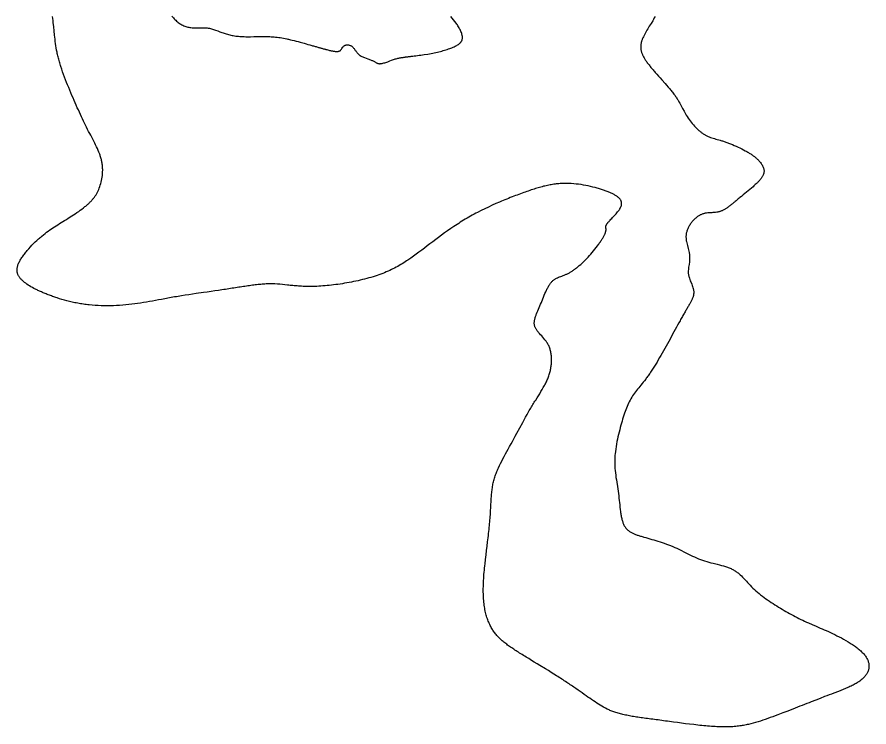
# Model space of a CAD drawing. Header units: millimetres. Extents: x -534 to 2364, y 496 to 5085.
# Drawn here: x -390 to 2364, y 496 to 2790 of the extents above; entities that cross this region are included whole.
import ezdxf

# ---------------------------------------------------------------- set-up
doc = ezdxf.new("R2010")
doc.units = ezdxf.units.MM
doc.layers.add('192', color=7, linetype='Continuous')

msp = doc.modelspace()

# ---------------------------------------------------------------- linework, layer by layer
at = {"layer": '192', "elevation": 192}
for points in [[(1673, 2792), (1670.3, 2787.4), (1667.7, 2782.7), (1665, 2778.2), (1659.6, 2769.2), (1654.2, 2760.4), (1651.6, 2756.1), (1649, 2751.8), (1646.4, 2747.5), (1644, 2743.3), (1641.6, 2739.1), (1639.3, 2735), (1637.1, 2730.8), (1635.1, 2726.7), (1633.2, 2722.7), (1631.5, 2718.6), (1630.7, 2716.6), (1630, 2714.5), (1629.4, 2712.5), (1628.7, 2710.5), (1628.2, 2708.5), (1627.7, 2706.5), (1627.3, 2704.4), (1626.9, 2702.4), (1626.6, 2700.4), (1626.4, 2698.4), (1626.3, 2696.4), (1626.2, 2694.4), (1626.2, 2692.3), (1626.3, 2690.3), (1626.5, 2688.3), (1626.8, 2686.3), (1627.1, 2684.2), (1627.5, 2682.2), (1628, 2680.1), (1628.5, 2678.1), (1629.2, 2676), (1629.9, 2673.9), (1630.7, 2671.8), (1631.6, 2669.7), (1632.5, 2667.6), (1633.5, 2665.4), (1634.6, 2663.3), (1635.8, 2661.1), (1637, 2658.9), (1638.4, 2656.6), (1639.7, 2654.4), (1641.2, 2652.1), (1642.7, 2649.8), (1644.3, 2647.4), (1646, 2645.1), (1647.7, 2642.7), (1649.5, 2640.2), (1651.4, 2637.8), (1653.3, 2635.3), (1655.3, 2632.7), (1657.4, 2630.2), (1659.5, 2627.6), (1661.7, 2624.9), (1664, 2622.2), (1666.3, 2619.5), (1668.7, 2616.7), (1671.1, 2613.9), (1673.6, 2611.1), (1678.7, 2605.4), (1683.9, 2599.5), (1689.1, 2593.6), (1694.4, 2587.7), (1705, 2575.8), (1710.2, 2569.9), (1715.2, 2564), (1720.1, 2558.2), (1722.5, 2555.4), (1724.8, 2552.5), (1727.1, 2549.7), (1729.3, 2547), (1731.4, 2544.2), (1733.4, 2541.5), (1735.4, 2538.9), (1737.3, 2536.2), (1739.1, 2533.7), (1740.8, 2531.1), (1742.5, 2528.6), (1744.1, 2526.2), (1745.6, 2523.7), (1747.1, 2521.3), (1748.5, 2519), (1749.9, 2516.6), (1752.5, 2512), (1754.9, 2507.5), (1757.3, 2503.1), (1759.6, 2498.7), (1761.8, 2494.4), (1766.4, 2485.7), (1768.8, 2481.4), (1771.2, 2477.1), (1773.8, 2472.8), (1776.6, 2468.3), (1779.6, 2463.9), (1782.8, 2459.4), (1786.1, 2455), (1789.5, 2450.5), (1793.1, 2446.1), (1796.8, 2441.8), (1800.5, 2437.6), (1804.4, 2433.5), (1808.3, 2429.6), (1812.3, 2425.8), (1814.3, 2424), (1816.3, 2422.3), (1818.3, 2420.6), (1820.3, 2418.9), (1822.3, 2417.3), (1824.3, 2415.8), (1826.3, 2414.4), (1828.3, 2413), (1830.3, 2411.7), (1832.3, 2410.4), (1834.3, 2409.3), (1836.2, 2408.2), (1838.2, 2407.1), (1840.2, 2406.1), (1844.2, 2404.3), (1848.2, 2402.7), (1852.2, 2401.2), (1856.3, 2399.8), (1860.5, 2398.5), (1864.8, 2397.2), (1869.2, 2396), (1873.8, 2394.7), (1878.5, 2393.4), (1883.4, 2392), (1885.9, 2391.3), (1888.4, 2390.5), (1891, 2389.7), (1893.7, 2388.8), (1896.4, 2387.9), (1899.2, 2387), (1902, 2386), (1904.8, 2385), (1907.7, 2383.9), (1910.7, 2382.8), (1916.6, 2380.4), (1922.7, 2377.9), (1928.8, 2375.3), (1934.9, 2372.6), (1941, 2369.9), (1947, 2367), (1952.9, 2364.1), (1958.7, 2361.2), (1964.3, 2358.2), (1967, 2356.7), (1969.6, 2355.2), (1972.2, 2353.7), (1974.8, 2352.3), (1977.2, 2350.8), (1979.6, 2349.3), (1981.9, 2347.9), (1984.1, 2346.5), (1986.2, 2345), (1988.3, 2343.6), (1990.2, 2342.2), (1992.1, 2340.8), (1994, 2339.4), (1995.7, 2338.1), (1997.4, 2336.7), (1999, 2335.4), (2000.5, 2334), (2002, 2332.7), (2003.4, 2331.3), (2004.8, 2330), (2006.1, 2328.7), (2007.3, 2327.4), (2008.5, 2326.1), (2009.7, 2324.8), (2011.8, 2322.3), (2013.7, 2319.7), (2015.5, 2317.2), (2017.1, 2314.7), (2018.6, 2312.2), (2019.9, 2309.7), (2021.1, 2307.2), (2022.2, 2304.8), (2023.2, 2302.3), (2024, 2299.8), (2024.3, 2298.5), (2024.6, 2297.2), (2024.8, 2295.9), (2025, 2294.6), (2025, 2293.3), (2025.1, 2291.9), (2025, 2290.6), (2024.9, 2289.2), (2024.7, 2287.8), (2024.5, 2286.4), (2024.1, 2284.9), (2023.7, 2283.4), (2023.2, 2281.9), (2022.6, 2280.4), (2021.9, 2278.8), (2021.1, 2277.2), (2020.3, 2275.5), (2019.3, 2273.9), (2018.2, 2272.2), (2017, 2270.4), (2015.7, 2268.6), (2014.3, 2266.8), (2012.7, 2264.9), (2011.1, 2263), (2009.3, 2261), (2007.5, 2259), (2005.5, 2257), (2003.5, 2254.9), (2001.4, 2252.8), (1999.2, 2250.7), (1996.9, 2248.5), (1994.5, 2246.4), (1992.1, 2244.2), (1989.6, 2242), (1984.5, 2237.5), (1979.3, 2233), (1973.9, 2228.5), (1968.5, 2224), (1957.6, 2215.1), (1952.2, 2210.7), (1946.9, 2206.5), (1944.3, 2204.4), (1941.8, 2202.3), (1939.3, 2200.2), (1936.9, 2198.2), (1934.5, 2196.3), (1932.1, 2194.3), (1929.8, 2192.4), (1927.6, 2190.6), (1925.3, 2188.7), (1923.1, 2187), (1921, 2185.2), (1918.8, 2183.5), (1916.7, 2181.9), (1914.7, 2180.3), (1912.6, 2178.7), (1910.6, 2177.2), (1908.6, 2175.7), (1906.6, 2174.3), (1904.7, 2173), (1902.7, 2171.7), (1900.8, 2170.4), (1898.9, 2169.2), (1897, 2168.1), (1895.1, 2167), (1893.2, 2166), (1891.3, 2165.1), (1889.4, 2164.2), (1887.5, 2163.4), (1885.6, 2162.6), (1883.7, 2161.9), (1881.7, 2161.3), (1879.8, 2160.7), (1877.9, 2160.3), (1875.9, 2159.8), (1874, 2159.5), (1872, 2159.2), (1868, 2158.7), (1864, 2158.4), (1860, 2158.1), (1855.9, 2157.9), (1851.8, 2157.7), (1847.7, 2157.5), (1843.5, 2157.2), (1839.4, 2156.7), (1837.3, 2156.4), (1835.2, 2156), (1833.1, 2155.6), (1831.1, 2155.1), (1829, 2154.5), (1826.9, 2153.9), (1824.8, 2153.2), (1822.7, 2152.4), (1820.6, 2151.5), (1818.5, 2150.5), (1816.5, 2149.3), (1814.4, 2148.1), (1812.3, 2146.8), (1810.3, 2145.4), (1808.2, 2143.9), (1806.2, 2142.3), (1804.2, 2140.7), (1802.3, 2138.9), (1800.3, 2137.1), (1798.4, 2135.2), (1796.6, 2133.3), (1794.7, 2131.2), (1793, 2129.2), (1791.3, 2127), (1789.6, 2124.8), (1788, 2122.6), (1786.4, 2120.4), (1784.9, 2118), (1783.5, 2115.7), (1782.2, 2113.3), (1780.9, 2110.9), (1779.7, 2108.5), (1778.6, 2106.1), (1777.5, 2103.6), (1776.6, 2101.2), (1775.8, 2098.7), (1775, 2096.2), (1774.4, 2093.8), (1773.8, 2091.3), (1773.4, 2088.9), (1773.1, 2086.4), (1772.9, 2084), (1772.7, 2081.6), (1772.7, 2079.2), (1772.8, 2076.8), (1772.9, 2074.4), (1773.1, 2072.1), (1773.4, 2069.7), (1773.7, 2067.4), (1774.1, 2065.1), (1775, 2060.5), (1776.1, 2055.9), (1777.3, 2051.4), (1779.8, 2042.4), (1781, 2037.9), (1782.1, 2033.5), (1783, 2029.1), (1783.4, 2026.9), (1783.8, 2024.8), (1784.1, 2022.6), (1784.3, 2020.4), (1784.5, 2018.2), (1784.6, 2016.1), (1784.6, 2013.9), (1784.6, 2011.8), (1784.4, 2007.5), (1784.1, 2003.2), (1783.6, 1998.9), (1782.5, 1990.5), (1781.3, 1982.1), (1780.8, 1978), (1780.4, 1973.9), (1780.2, 1969.8), (1780.1, 1967.7), (1780.1, 1965.7), (1780.2, 1963.7), (1780.3, 1961.7), (1780.5, 1959.7), (1780.8, 1957.7), (1781.1, 1955.7), (1781.5, 1953.7), (1781.9, 1951.8), (1782.5, 1949.8), (1783.6, 1945.9), (1785, 1942), (1786.4, 1938.2), (1788, 1934.4), (1791.1, 1926.8), (1792.6, 1923), (1794, 1919.3), (1795.2, 1915.5), (1795.8, 1913.7), (1796.3, 1911.8), (1796.7, 1910), (1797.1, 1908.1), (1797.4, 1906.3), (1797.6, 1904.4), (1797.8, 1902.6), (1797.8, 1900.7), (1797.8, 1898.9), (1797.7, 1897.1), (1797.5, 1895.2), (1797.2, 1893.4), (1796.9, 1891.5), (1796.5, 1889.6), (1796, 1887.7), (1795.4, 1885.8), (1794.7, 1883.9), (1794, 1882), (1793.2, 1880), (1792.4, 1878), (1791.4, 1876), (1790.5, 1873.9), (1789.4, 1871.8), (1788.3, 1869.7), (1787.2, 1867.5), (1786, 1865.3), (1784.7, 1863.1), (1783.4, 1860.8), (1782, 1858.4), (1780.6, 1856), (1779.2, 1853.5), (1777.7, 1851), (1776.2, 1848.4), (1774.6, 1845.8), (1773, 1843.1), (1771.4, 1840.3), (1769.7, 1837.5), (1768, 1834.6), (1766.3, 1831.6), (1764.6, 1828.5), (1762.8, 1825.4), (1761, 1822.2), (1759.2, 1818.9), (1757.3, 1815.6), (1755.5, 1812.3), (1753.6, 1808.9), (1749.7, 1801.9), (1745.8, 1794.7), (1741.8, 1787.5), (1737.8, 1780), (1733.7, 1772.5), (1729.6, 1764.9), (1721.2, 1749.6), (1712.8, 1734.2), (1708.6, 1726.5), (1704.4, 1718.9), (1700.1, 1711.4), (1695.9, 1704), (1691.7, 1696.6), (1687.5, 1689.4), (1683.3, 1682.3), (1679.1, 1675.3), (1675, 1668.4), (1670.8, 1661.7), (1666.7, 1655.2), (1662.6, 1648.8), (1658.5, 1642.7), (1656.5, 1639.7), (1654.5, 1636.7), (1652.5, 1633.8), (1650.5, 1631), (1648.5, 1628.2), (1646.5, 1625.4), (1644.5, 1622.8), (1642.5, 1620.1), (1638.6, 1615), (1634.7, 1610.1), (1630.9, 1605.4), (1627.2, 1600.7), (1623.5, 1596.2), (1619.9, 1591.8), (1616.3, 1587.4), (1612.9, 1583.1), (1609.6, 1578.8), (1606.3, 1574.5), (1603.2, 1570.1), (1600.1, 1565.7), (1597.2, 1561.2), (1594.4, 1556.6), (1591.8, 1552), (1589.2, 1547.1), (1586.8, 1542.2), (1584.4, 1537.1), (1582.2, 1531.9), (1580, 1526.6), (1577.9, 1521), (1575.8, 1515.4), (1573.8, 1509.5), (1571.8, 1503.6), (1569.9, 1497.4), (1567.9, 1491), (1566, 1484.5), (1564.1, 1477.7), (1562.2, 1470.8), (1560.2, 1463.7), (1558.3, 1456.4), (1556.4, 1448.9), (1554.5, 1441.4), (1552.8, 1433.7), (1551, 1425.9), (1549.4, 1418), (1547.9, 1410.1), (1546.6, 1402.1), (1545.4, 1394.1), (1544.3, 1386.1), (1543.5, 1378.2), (1543.1, 1374.2), (1542.8, 1370.2), (1542.6, 1366.3), (1542.4, 1362.4), (1542.3, 1358.5), (1542.3, 1354.6), (1542.3, 1350.7), (1542.3, 1346.9), (1542.4, 1343.1), (1542.6, 1339.3), (1543.1, 1331.7), (1543.7, 1324.2), (1544.5, 1316.8), (1545.4, 1309.4), (1546.4, 1302), (1547.5, 1294.6), (1548.6, 1287.3), (1550.9, 1272.7), (1553.2, 1258), (1554.2, 1250.6), (1555.2, 1243.1), (1556.1, 1235.7), (1556.9, 1228.3), (1557.7, 1220.9), (1558.4, 1213.5), (1559.2, 1206.3), (1560.1, 1199.2), (1560.9, 1192.3), (1561.4, 1188.9), (1561.9, 1185.5), (1562.4, 1182.2), (1563, 1179), (1563.6, 1175.8), (1564.2, 1172.7), (1564.9, 1169.7), (1565.6, 1166.8), (1566.4, 1163.9), (1567.2, 1161.1), (1568, 1158.4), (1569, 1155.8), (1569.9, 1153.2), (1571, 1150.8), (1572.1, 1148.5), (1573.2, 1146.3), (1574.5, 1144.2), (1575.8, 1142.2), (1577.1, 1140.2), (1578.6, 1138.4), (1580, 1136.6), (1581.6, 1135), (1583.2, 1133.4), (1584.9, 1131.8), (1586.6, 1130.4), (1588.5, 1129), (1590.3, 1127.7), (1592.2, 1126.4), (1594.2, 1125.2), (1596.3, 1124.1), (1598.4, 1123), (1600.6, 1121.9), (1602.8, 1120.9), (1605.1, 1119.9), (1607.4, 1118.9), (1609.8, 1118), (1612.3, 1117.1), (1614.8, 1116.2), (1617.3, 1115.3), (1620, 1114.5), (1622.6, 1113.6), (1625.4, 1112.8), (1628.1, 1112), (1631, 1111.1), (1633.9, 1110.3), (1636.8, 1109.4), (1642.8, 1107.7), (1649, 1105.9), (1655.4, 1104.1), (1661.9, 1102.2), (1668.5, 1100.3), (1675.2, 1098.3), (1682, 1096.2), (1688.8, 1094.1), (1695.7, 1091.8), (1702.5, 1089.5), (1709.4, 1087.1), (1716.2, 1084.6), (1723, 1081.9), (1729.7, 1079.2), (1736.3, 1076.3), (1742.9, 1073.3), (1749.3, 1070.3), (1755.7, 1067.2), (1768.4, 1060.8), (1781, 1054.5), (1787.3, 1051.4), (1793.6, 1048.3), (1800, 1045.4), (1806.4, 1042.5), (1812.9, 1039.7), (1819.4, 1037.1), (1826, 1034.7), (1829.4, 1033.6), (1832.8, 1032.5), (1839.6, 1030.4), (1846.4, 1028.5), (1853.3, 1026.6), (1860.2, 1024.9), (1874, 1021.5), (1880.7, 1019.8), (1887.4, 1018.1), (1893.9, 1016.3), (1897.2, 1015.3), (1900.3, 1014.3), (1903.4, 1013.3), (1906.5, 1012.3), (1909.5, 1011.2), (1912.5, 1010), (1915.4, 1008.8), (1918.3, 1007.6), (1921.1, 1006.3), (1923.8, 1004.9), (1926.4, 1003.5), (1929, 1002), (1931.5, 1000.4), (1934, 998.8), (1936.4, 997.2), (1938.7, 995.4), (1941, 993.7), (1943.2, 991.8), (1945.4, 990), (1947.6, 988), (1951.8, 984.1), (1955.9, 980), (1960, 975.8), (1964, 971.4), (1968, 967), (1972.1, 962.6), (1976.2, 958.1), (1980.3, 953.6), (1984.7, 949), (1989.1, 944.6), (1993.8, 940.1), (1998.6, 935.7), (2003.7, 931.4), (2008.8, 927.1), (2014.1, 922.8), (2019.6, 918.6), (2025.1, 914.5), (2030.8, 910.4), (2036.5, 906.4), (2042.3, 902.4), (2048.2, 898.5), (2054.1, 894.6), (2060.1, 890.8), (2066.1, 887), (2072, 883.3), (2078, 879.7), (2084, 876.1), (2090, 872.6), (2096, 869.1), (2101.9, 865.7), (2107.9, 862.4), (2113.9, 859.1), (2119.9, 855.9), (2125.9, 852.7), (2132, 849.6), (2138, 846.5), (2144.1, 843.5), (2150.2, 840.6), (2156.3, 837.7), (2162.5, 834.8), (2168.7, 832), (2181.1, 826.6), (2193.8, 821.1), (2200.2, 818.4), (2206.6, 815.6), (2213.2, 812.8), (2219.8, 810), (2226.4, 807.1), (2233.2, 804), (2240, 800.9), (2246.9, 797.7), (2253.9, 794.4), (2260.9, 790.9), (2268.1, 787.2), (2275.3, 783.4), (2282.5, 779.5), (2289.7, 775.5), (2296.8, 771.3), (2303.8, 767), (2307.2, 764.8), (2310.6, 762.6), (2313.9, 760.4), (2317.2, 758.1), (2320.4, 755.8), (2323.5, 753.5), (2326.6, 751.2), (2329.5, 748.8), (2332.4, 746.5), (2335.2, 744.1), (2337.9, 741.7), (2340.4, 739.2), (2342.9, 736.8), (2345.3, 734.4), (2347.5, 731.9), (2349.6, 729.4), (2351.6, 726.9), (2353.4, 724.4), (2355.1, 721.9), (2356.6, 719.4), (2358, 716.9), (2359.3, 714.3), (2360.4, 711.8), (2361.4, 709.3), (2362.2, 706.7), (2362.9, 704.2), (2363.5, 701.7), (2363.9, 699.1), (2364.2, 696.6), (2364.3, 694.1), (2364.4, 691.6), (2364.2, 689.1), (2364, 686.6), (2363.6, 684.2), (2363.1, 681.7), (2362.4, 679.3), (2361.6, 676.9), (2360.7, 674.5), (2359.6, 672.1), (2358.5, 669.8), (2357.2, 667.5), (2355.7, 665.2), (2354.1, 662.9), (2352.4, 660.7), (2350.6, 658.5), (2348.7, 656.3), (2346.6, 654.2), (2344.4, 652.1), (2342.1, 650.1), (2339.6, 648), (2337, 646.1), (2334.4, 644.1), (2331.6, 642.2), (2328.7, 640.3), (2325.8, 638.5), (2322.7, 636.7), (2319.6, 634.9), (2316.4, 633.1), (2313.1, 631.4), (2309.7, 629.7), (2306.3, 628), (2302.8, 626.3), (2299.3, 624.7), (2295.7, 623.1), (2288.4, 619.9), (2280.9, 616.9), (2273.4, 613.8), (2265.8, 610.9), (2250.6, 605.1), (2243.1, 602.2), (2235.7, 599.4), (2228.3, 596.6), (2221.1, 593.8), (2206.6, 588.3), (2192.3, 582.7), (2177.9, 577.1), (2170.7, 574.3), (2163.4, 571.4), (2156.1, 568.5), (2148.6, 565.6), (2141.1, 562.7), (2133.5, 559.7), (2125.7, 556.6), (2117.9, 553.5), (2109.9, 550.4), (2101.9, 547.3), (2085.7, 541), (2069.4, 534.9), (2061.3, 531.9), (2053.2, 528.9), (2045.1, 526), (2037, 523.1), (2029, 520.4), (2021.1, 517.7), (2013.3, 515.1), (2005.6, 512.7), (1997.9, 510.4), (1990.3, 508.2), (1982.6, 506.2), (1974.8, 504.3), (1970.9, 503.4), (1966.9, 502.6), (1962.9, 501.8), (1958.9, 501), (1954.8, 500.3), (1950.7, 499.7), (1946.4, 499.1), (1942.2, 498.5), (1937.8, 498), (1933.4, 497.5), (1928.9, 497.1), (1924.3, 496.8), (1919.7, 496.5), (1914.9, 496.3), (1910, 496.1), (1905.1, 496), (1900, 495.9), (1894.8, 495.9), (1889.4, 496), (1884, 496.1), (1878.4, 496.3), (1872.7, 496.6), (1866.9, 496.9), (1861, 497.2), (1855, 497.7), (1848.9, 498.1), (1842.7, 498.6), (1836.4, 499.2), (1830.1, 499.8), (1823.7, 500.4), (1817.3, 501.1), (1810.8, 501.8), (1797.7, 503.3), (1784.6, 504.9), (1771.4, 506.5), (1758.1, 508.2), (1745, 510), (1732, 511.7), (1725.6, 512.6), (1719.2, 513.5), (1712.8, 514.3), (1706.6, 515.1), (1700.4, 516), (1694.3, 516.8), (1688.3, 517.6), (1682.3, 518.4), (1676.5, 519.1), (1670.7, 519.9), (1665, 520.6), (1659.4, 521.4), (1653.9, 522.1), (1648.4, 522.8), (1643.1, 523.5), (1637.8, 524.2), (1632.6, 525), (1627.5, 525.7), (1622.5, 526.4), (1617.5, 527.2), (1612.7, 527.9), (1607.9, 528.6), (1603.2, 529.4), (1598.6, 530.2), (1594.1, 531), (1589.7, 531.8), (1585.3, 532.6), (1581, 533.5), (1576.9, 534.3), (1572.8, 535.2), (1568.7, 536.1), (1564.8, 537.1), (1561, 538), (1557.2, 539), (1553.5, 540.1), (1549.9, 541.1), (1546.4, 542.3), (1543, 543.4), (1539.6, 544.6), (1536.3, 545.8), (1533.1, 547), (1530, 548.3), (1526.9, 549.6), (1523.8, 550.9), (1520.8, 552.3), (1517.8, 553.7), (1512, 556.6), (1506.4, 559.6), (1500.8, 562.8), (1495.3, 566.1), (1489.8, 569.5), (1484.3, 573.1), (1478.8, 576.7), (1473.2, 580.5), (1467.6, 584.5), (1461.8, 588.5), (1455.8, 592.7), (1449.7, 596.9), (1443.5, 601.3), (1437.1, 605.8), (1430.5, 610.4), (1423.7, 615.1), (1416.8, 619.9), (1409.7, 624.8), (1406.1, 627.3), (1402.4, 629.8), (1398.7, 632.3), (1394.9, 634.9), (1391.1, 637.4), (1387.2, 640), (1383.3, 642.6), (1379.3, 645.2), (1375.3, 647.9), (1371.2, 650.5), (1367.1, 653.2), (1362.9, 655.9), (1358.7, 658.6), (1354.4, 661.3), (1345.7, 666.8), (1336.8, 672.3), (1327.8, 677.9), (1318.7, 683.5), (1300.4, 694.6), (1291.3, 700.2), (1282.2, 705.7), (1273.2, 711.2), (1264.3, 716.6), (1255.7, 721.9), (1251.4, 724.5), (1247.2, 727.1), (1243, 729.7), (1239, 732.2), (1234.9, 734.8), (1231, 737.2), (1227.1, 739.7), (1223.4, 742.1), (1219.7, 744.5), (1216.1, 746.9), (1212.5, 749.2), (1209.1, 751.5), (1205.7, 753.9), (1202.4, 756.2), (1199.1, 758.4), (1196, 760.7), (1192.9, 763), (1189.9, 765.3), (1187, 767.6), (1184.1, 769.9), (1181.3, 772.2), (1178.5, 774.6), (1175.9, 776.9), (1173.3, 779.3), (1170.7, 781.7), (1168.3, 784.2), (1165.8, 786.7), (1163.5, 789.2), (1161.2, 791.8), (1159, 794.4), (1156.8, 797.1), (1154.7, 799.8), (1152.6, 802.6), (1150.6, 805.4), (1148.6, 808.4), (1146.7, 811.3), (1144.9, 814.4), (1143.1, 817.5), (1141.3, 820.8), (1139.6, 824.1), (1138, 827.4), (1136.4, 830.9), (1134.9, 834.4), (1133.4, 838.1), (1132, 841.8), (1130.6, 845.6), (1129.3, 849.5), (1128.1, 853.5), (1126.9, 857.6), (1125.8, 861.8), (1124.7, 866.1), (1123.8, 870.5), (1122.8, 875), (1122, 879.6), (1121.2, 884.4), (1120.5, 889.2), (1119.8, 894.1), (1119.3, 899.2), (1118.8, 904.3), (1118.3, 909.6), (1118, 915), (1117.7, 920.5), (1117.5, 926.1), (1117.4, 931.8), (1117.3, 937.7), (1117.4, 943.7), (1117.5, 949.8), (1117.7, 956.1), (1117.9, 962.4), (1118.3, 968.9), (1118.7, 975.5), (1119.1, 982.1), (1119.6, 988.9), (1120.2, 995.7), (1120.8, 1002.6), (1121.5, 1009.5), (1122.2, 1016.5), (1122.9, 1023.5), (1124.5, 1037.6), (1126.2, 1051.8), (1127.9, 1065.9), (1129.6, 1080), (1131.3, 1093.9), (1132.1, 1100.8), (1133, 1107.6), (1133.7, 1114.3), (1134.5, 1121), (1135.3, 1127.5), (1136, 1134), (1136.6, 1140.3), (1137.3, 1146.6), (1137.8, 1152.7), (1138.4, 1158.7), (1138.8, 1164.5), (1139.3, 1170.3), (1139.7, 1175.9), (1140.1, 1181.4), (1140.4, 1186.8), (1140.7, 1192.1), (1141, 1197.2), (1141.3, 1202.3), (1141.6, 1207.3), (1141.9, 1212.2), (1142.1, 1217), (1142.4, 1221.7), (1142.7, 1226.3), (1143, 1230.9), (1143.3, 1235.4), (1143.6, 1239.8), (1143.9, 1244.1), (1144.3, 1248.4), (1144.7, 1252.6), (1145.1, 1256.8), (1145.6, 1260.9), (1146.1, 1264.9), (1146.7, 1268.9), (1147.3, 1272.9), (1148, 1276.8), (1148.7, 1280.7), (1149.5, 1284.6), (1150.4, 1288.4), (1151.4, 1292.2), (1152.4, 1296), (1153.5, 1299.7), (1154.6, 1303.5), (1155.8, 1307.2), (1157.1, 1310.9), (1158.5, 1314.6), (1159.9, 1318.3), (1161.4, 1322), (1162.9, 1325.6), (1164.5, 1329.3), (1166.1, 1333), (1169.6, 1340.4), (1173.2, 1347.8), (1177, 1355.2), (1180.9, 1362.7), (1185, 1370.3), (1189.2, 1378.1), (1193.5, 1385.9), (1198, 1393.9), (1202.4, 1402), (1207, 1410.4), (1211.6, 1418.9), (1216.2, 1427.5), (1220.9, 1436.2), (1225.6, 1445), (1235.1, 1462.7), (1244.7, 1480.3), (1249.4, 1489), (1254.2, 1497.6), (1259, 1506), (1263.7, 1514.3), (1266, 1518.4), (1268.4, 1522.4), (1270.7, 1526.4), (1273.1, 1530.3), (1275.4, 1534.1), (1277.7, 1537.9), (1280, 1541.6), (1282.3, 1545.3), (1284.5, 1548.9), (1286.8, 1552.5), (1291.2, 1559.5), (1295.5, 1566.3), (1299.7, 1573), (1303.8, 1579.6), (1307.7, 1586.1), (1311.4, 1592.5), (1315, 1598.9), (1316.7, 1602.1), (1318.3, 1605.3), (1319.9, 1608.5), (1321.4, 1611.7), (1322.9, 1614.9), (1324.3, 1618.1), (1325.7, 1621.3), (1327, 1624.6), (1328.2, 1627.9), (1329.4, 1631.2), (1330.5, 1634.5), (1331.5, 1637.9), (1332.4, 1641.2), (1333.3, 1644.6), (1334.1, 1648), (1334.8, 1651.5), (1335.5, 1654.9), (1336.1, 1658.3), (1336.6, 1661.8), (1337, 1665.2), (1337.4, 1668.6), (1337.6, 1672.1), (1337.8, 1675.5), (1338, 1678.9), (1338, 1682.2), (1338, 1685.6), (1337.9, 1688.9), (1337.7, 1692.2), (1337.4, 1695.5), (1337, 1698.7), (1336.6, 1701.9), (1336.1, 1705.1), (1335.5, 1708.2), (1334.8, 1711.2), (1334, 1714.2), (1333.2, 1717.2), (1332.2, 1720.1), (1331.2, 1722.9), (1330.1, 1725.6), (1328.9, 1728.3), (1327.6, 1730.9), (1326.3, 1733.5), (1324.8, 1736), (1323.3, 1738.4), (1321.8, 1740.8), (1320.2, 1743.1), (1318.5, 1745.3), (1316.8, 1747.5), (1313.3, 1751.8), (1309.8, 1755.8), (1306.3, 1759.8), (1302.8, 1763.6), (1299.4, 1767.3), (1296.1, 1771), (1294.6, 1772.8), (1293.1, 1774.6), (1291.7, 1776.4), (1290.4, 1778.2), (1289.1, 1780), (1287.9, 1781.8), (1286.9, 1783.6), (1285.9, 1785.5), (1285, 1787.3), (1284.3, 1789.1), (1283.7, 1791), (1283.2, 1792.9), (1282.8, 1794.8), (1282.5, 1796.8), (1282.3, 1798.7), (1282.2, 1800.7), (1282.3, 1802.7), (1282.4, 1804.7), (1282.6, 1806.8), (1282.9, 1808.8), (1283.3, 1810.9), (1283.7, 1813.1), (1284.3, 1815.2), (1284.9, 1817.4), (1285.5, 1819.6), (1286.2, 1821.9), (1287, 1824.1), (1287.9, 1826.4), (1288.7, 1828.8), (1289.7, 1831.1), (1291.6, 1836), (1293.7, 1840.9), (1295.9, 1846.1), (1298.2, 1851.3), (1300.5, 1856.7), (1302.8, 1862.3), (1305.1, 1867.9), (1309.7, 1879.4), (1312.1, 1885.2), (1314.4, 1890.9), (1316.8, 1896.6), (1319.3, 1902.1), (1321.8, 1907.4), (1323, 1910), (1324.3, 1912.6), (1325.6, 1915), (1326.9, 1917.5), (1328.2, 1919.8), (1329.6, 1922.1), (1330.9, 1924.3), (1332.3, 1926.4), (1333.7, 1928.4), (1335.1, 1930.3), (1336.5, 1932.1), (1338, 1933.8), (1339.4, 1935.4), (1340.9, 1936.9), (1342.4, 1938.3), (1344, 1939.7), (1345.5, 1940.9), (1347.1, 1942), (1348.7, 1943.1), (1350.3, 1944.1), (1351.9, 1945.1), (1353.6, 1946), (1356.9, 1947.7), (1360.4, 1949.2), (1363.9, 1950.6), (1367.6, 1952), (1371.3, 1953.3), (1375.1, 1954.8), (1379, 1956.2), (1383, 1957.9), (1385.1, 1958.7), (1387.1, 1959.7), (1389.2, 1960.7), (1391.3, 1961.7), (1393.5, 1962.8), (1395.6, 1964), (1397.8, 1965.3), (1400, 1966.6), (1402.2, 1967.9), (1404.5, 1969.4), (1406.7, 1970.9), (1409, 1972.4), (1411.3, 1974), (1413.6, 1975.7), (1415.9, 1977.4), (1418.2, 1979.2), (1420.5, 1981), (1422.9, 1982.9), (1427.6, 1986.8), (1432.3, 1990.9), (1437, 1995.2), (1441.8, 1999.6), (1446.5, 2004.3), (1451.2, 2009.1), (1455.9, 2014), (1460.6, 2019.1), (1465.2, 2024.3), (1469.7, 2029.7), (1474.2, 2035), (1478.5, 2040.4), (1482.7, 2045.8), (1486.7, 2051.2), (1488.6, 2053.8), (1490.5, 2056.4), (1492.4, 2059), (1494.2, 2061.6), (1495.9, 2064.1), (1497.5, 2066.6), (1499.1, 2069), (1500.7, 2071.4), (1502.1, 2073.7), (1503.5, 2076), (1504.8, 2078.2), (1506, 2080.4), (1507.2, 2082.4), (1508.2, 2084.4), (1509.2, 2086.3), (1510.1, 2088.2), (1510.9, 2089.9), (1511.5, 2091.6), (1512.1, 2093.1), (1512.6, 2094.6), (1513, 2096), (1513.4, 2097.3), (1513.7, 2098.5), (1513.9, 2099.7), (1514, 2100.8), (1514.1, 2101.8), (1514.2, 2102.8), (1514.2, 2103.8), (1514.1, 2105.5), (1513.9, 2107.1), (1513.8, 2108.7), (1513.6, 2110.1), (1513.5, 2111.5), (1513.5, 2112.9), (1513.7, 2114.4), (1513.9, 2115.2), (1514.1, 2116), (1514.4, 2116.8), (1514.8, 2117.7), (1515.2, 2118.6), (1515.7, 2119.5), (1516.3, 2120.5), (1517, 2121.5), (1517.8, 2122.6), (1518.7, 2123.7), (1519.6, 2124.9), (1520.5, 2126.1), (1521.6, 2127.3), (1522.7, 2128.5), (1523.8, 2129.8), (1525, 2131.1), (1527.5, 2133.8), (1530.1, 2136.6), (1532.8, 2139.5), (1535.6, 2142.5), (1541.2, 2148.5), (1544, 2151.5), (1546.7, 2154.6), (1549.4, 2157.6), (1551.8, 2160.6), (1554.2, 2163.6), (1556.3, 2166.6), (1557.3, 2168.1), (1558.3, 2169.5), (1559.2, 2171), (1560, 2172.4), (1560.8, 2173.8), (1561.5, 2175.3), (1562.1, 2176.7), (1562.7, 2178.1), (1563.2, 2179.5), (1563.7, 2180.9), (1564, 2182.3), (1564.3, 2183.7), (1564.5, 2185.1), (1564.6, 2186.4), (1564.7, 2187.8), (1564.6, 2189.2), (1564.5, 2190.5), (1564.3, 2191.9), (1564, 2193.2), (1563.6, 2194.5), (1563, 2195.9), (1562.4, 2197.2), (1561.7, 2198.5), (1560.9, 2199.8), (1560, 2201.1), (1558.9, 2202.4), (1557.8, 2203.7), (1556.5, 2205), (1555.1, 2206.2), (1553.7, 2207.5), (1552.1, 2208.8), (1550.4, 2210), (1548.7, 2211.3), (1546.8, 2212.5), (1544.9, 2213.7), (1542.8, 2215), (1540.7, 2216.2), (1538.5, 2217.4), (1536.2, 2218.6), (1533.8, 2219.7), (1531.3, 2220.9), (1528.8, 2222.1), (1526.1, 2223.2), (1523.4, 2224.4), (1520.7, 2225.5), (1517.8, 2226.6), (1514.9, 2227.7), (1511.9, 2228.8), (1508.9, 2229.9), (1505.8, 2231), (1502.6, 2232), (1499.4, 2233.1), (1496.1, 2234.1), (1492.8, 2235.1), (1489.4, 2236.1), (1486, 2237.1), (1478.9, 2239), (1471.7, 2240.9), (1464.4, 2242.6), (1456.9, 2244.3), (1449.3, 2245.8), (1441.5, 2247.3), (1433.7, 2248.5), (1425.7, 2249.7), (1417.8, 2250.6), (1409.7, 2251.4), (1401.7, 2252), (1397.6, 2252.2), (1393.6, 2252.3), (1389.6, 2252.5), (1385.5, 2252.5), (1381.5, 2252.5), (1377.5, 2252.4), (1373.4, 2252.3), (1369.4, 2252.1), (1365.4, 2251.9), (1361.4, 2251.5), (1357.4, 2251.2), (1353.4, 2250.7), (1349.4, 2250.2), (1345.4, 2249.7), (1341.4, 2249.1), (1337.3, 2248.4), (1333.2, 2247.6), (1329.1, 2246.9), (1325, 2246), (1320.9, 2245.1), (1316.7, 2244.1), (1312.5, 2243.1), (1308.2, 2242), (1303.9, 2240.9), (1299.6, 2239.6), (1295.2, 2238.4), (1290.8, 2237.1), (1286.3, 2235.7), (1281.7, 2234.3), (1277.1, 2232.8), (1272.4, 2231.3), (1267.7, 2229.7), (1262.8, 2228), (1258, 2226.3), (1253, 2224.6), (1247.9, 2222.8), (1242.8, 2220.9), (1237.6, 2219), (1232.3, 2217.1), (1226.9, 2215), (1221.4, 2213), (1215.9, 2210.9), (1210.3, 2208.7), (1204.7, 2206.5), (1199, 2204.2), (1193.3, 2201.9), (1187.5, 2199.6), (1181.7, 2197.2), (1175.8, 2194.7), (1169.9, 2192.2), (1158.1, 2187.1), (1146.2, 2181.8), (1134.3, 2176.3), (1122.5, 2170.7), (1110.6, 2164.9), (1098.9, 2158.9), (1093.1, 2155.9), (1087.3, 2152.8), (1081.6, 2149.7), (1075.9, 2146.5), (1070.3, 2143.3), (1064.7, 2140.1), (1059.2, 2136.8), (1053.8, 2133.6), (1048.4, 2130.2), (1043, 2126.9), (1037.7, 2123.5), (1032.5, 2120.1), (1022.1, 2113.2), (1011.9, 2106.3), (1001.9, 2099.3), (992, 2092.3), (982.3, 2085.3), (972.8, 2078.2), (963.4, 2071.2), (954.1, 2064.2), (945, 2057.2), (935.9, 2050.3), (927, 2043.5), (918.1, 2036.7), (909.3, 2030.1), (900.5, 2023.6), (891.7, 2017.2), (882.8, 2010.9), (873.8, 2004.8), (869.2, 2001.8), (864.6, 1998.8), (859.9, 1995.9), (855.2, 1993), (850.4, 1990.1), (845.6, 1987.3), (840.6, 1984.5), (835.6, 1981.8), (830.5, 1979.1), (825.3, 1976.5), (820.1, 1973.9), (814.7, 1971.3), (809.2, 1968.9), (803.6, 1966.4), (797.8, 1964), (792, 1961.7), (786, 1959.4), (779.9, 1957.2), (773.7, 1955), (767.3, 1952.9), (760.7, 1950.8), (754.1, 1948.8), (747.4, 1946.9), (740.5, 1945), (733.6, 1943.2), (726.6, 1941.5), (719.5, 1939.8), (712.4, 1938.1), (705.2, 1936.6), (698, 1935), (690.7, 1933.6), (683.5, 1932.2), (676.2, 1930.9), (669, 1929.7), (661.7, 1928.5), (654.5, 1927.4), (647.3, 1926.3), (640.2, 1925.4), (633.1, 1924.4), (626.1, 1923.6), (619.1, 1922.9), (612.2, 1922.2), (605.5, 1921.5), (598.8, 1921), (592.3, 1920.5), (585.8, 1920.1), (579.6, 1919.8), (573.4, 1919.6), (567.4, 1919.4), (561.6, 1919.3), (555.9, 1919.3), (550.4, 1919.3), (545, 1919.4), (539.7, 1919.5), (534.6, 1919.7), (529.5, 1920), (524.6, 1920.3), (519.8, 1920.6), (515.1, 1921), (510.4, 1921.4), (505.9, 1921.8), (501.4, 1922.2), (497.1, 1922.6), (492.7, 1923.1), (488.5, 1923.6), (484.3, 1924), (476, 1924.9), (467.9, 1925.8), (459.8, 1926.5), (451.8, 1927.2), (443.8, 1927.6), (439.7, 1927.8), (435.7, 1927.9), (431.6, 1927.9), (427.5, 1927.9), (423.3, 1927.8), (419.2, 1927.7), (414.9, 1927.5), (410.7, 1927.3), (406.4, 1927), (402.1, 1926.7), (397.7, 1926.3), (393.3, 1925.9), (388.9, 1925.5), (384.4, 1925), (379.8, 1924.5), (375.2, 1923.9), (370.6, 1923.3), (365.9, 1922.7), (361.2, 1922), (356.4, 1921.3), (351.6, 1920.6), (346.7, 1919.9), (341.8, 1919.1), (336.8, 1918.4), (331.7, 1917.6), (326.6, 1916.8), (321.5, 1916), (316.2, 1915.2), (310.9, 1914.3), (305.6, 1913.5), (300.2, 1912.6), (294.7, 1911.8), (289.1, 1911), (283.5, 1910.1), (277.9, 1909.3), (272.1, 1908.4), (260.6, 1906.7), (248.8, 1905), (236.9, 1903.3), (225, 1901.6), (213, 1899.9), (188.9, 1896.4), (176.9, 1894.6), (165.1, 1892.9), (153.3, 1891.1), (141.8, 1889.2), (136, 1888.3), (130.4, 1887.4), (124.8, 1886.5), (119.2, 1885.5), (113.8, 1884.6), (108.3, 1883.6), (103, 1882.7), (97.7, 1881.7), (92.5, 1880.8), (87.3, 1879.8), (77.1, 1877.9), (67, 1876.1), (57.2, 1874.2), (47.4, 1872.4), (37.7, 1870.6), (28.1, 1868.9), (18.6, 1867.3), (9.1, 1865.8), (-0.4, 1864.3), (-9.9, 1863), (-19.5, 1861.8), (-29.1, 1860.7), (-38.9, 1859.7), (-48.7, 1858.9), (-58.5, 1858.2), (-68.4, 1857.7), (-78.4, 1857.3), (-88.3, 1857.1), (-98.3, 1857), (-108.2, 1857.1), (-118.1, 1857.3), (-128, 1857.7), (-137.8, 1858.3), (-147.5, 1859), (-157.1, 1859.9), (-161.8, 1860.4), (-166.6, 1861), (-171.3, 1861.6), (-175.9, 1862.3), (-180.5, 1862.9), (-185.1, 1863.7), (-189.7, 1864.5), (-194.2, 1865.3), (-198.7, 1866.1), (-203.1, 1867), (-207.5, 1867.9), (-211.8, 1868.9), (-216.2, 1869.9), (-220.4, 1870.9), (-228.8, 1873), (-237, 1875.3), (-245.1, 1877.6), (-252.9, 1880), (-260.6, 1882.4), (-264.4, 1883.7), (-268.1, 1884.9), (-271.7, 1886.2), (-275.3, 1887.5), (-278.9, 1888.8), (-282.4, 1890.1), (-285.8, 1891.4), (-289.2, 1892.7), (-292.5, 1894), (-295.8, 1895.3), (-299, 1896.5), (-302.2, 1897.8), (-305.3, 1899.1), (-308.3, 1900.4), (-311.3, 1901.7), (-314.3, 1903), (-317.2, 1904.3), (-320, 1905.6), (-322.8, 1906.9), (-325.5, 1908.2), (-328.2, 1909.5), (-330.8, 1910.8), (-333.3, 1912.1), (-335.9, 1913.4), (-340.7, 1916.1), (-345.4, 1918.7), (-349.9, 1921.4), (-354.1, 1924.2), (-358.2, 1926.9), (-362.1, 1929.7), (-365.8, 1932.5), (-369.3, 1935.4), (-371, 1936.9), (-372.6, 1938.4), (-374.2, 1939.8), (-375.7, 1941.4), (-377.2, 1942.9), (-378.6, 1944.4), (-379.9, 1946), (-381.2, 1947.6), (-382.4, 1949.2), (-383.5, 1950.8), (-384.5, 1952.5), (-385.5, 1954.2), (-386.4, 1955.9), (-387.2, 1957.7), (-387.9, 1959.5), (-388.6, 1961.3), (-389.1, 1963.2), (-389.5, 1965.1), (-389.9, 1967), (-390.1, 1969), (-390.2, 1971), (-390.3, 1973.1), (-390.2, 1975.2), (-390, 1977.3), (-389.7, 1979.6), (-389.3, 1981.8), (-388.7, 1984.1), (-388, 1986.5), (-387.2, 1988.9), (-386.3, 1991.4), (-385.3, 1993.9), (-384.1, 1996.5), (-382.8, 1999.1), (-381.4, 2001.8), (-379.8, 2004.5), (-378.2, 2007.2), (-376.5, 2010), (-374.6, 2012.8), (-372.7, 2015.6), (-370.7, 2018.4), (-368.7, 2021.3), (-366.5, 2024.2), (-364.3, 2027), (-362, 2029.9), (-359.6, 2032.8), (-357.2, 2035.7), (-352.3, 2041.4), (-347.2, 2047.1), (-341.9, 2052.6), (-336.6, 2058.1), (-331.3, 2063.4), (-325.9, 2068.5), (-323.2, 2070.9), (-320.6, 2073.4), (-317.9, 2075.7), (-315.3, 2078), (-312.7, 2080.2), (-310.1, 2082.4), (-304.9, 2086.7), (-299.8, 2090.7), (-294.7, 2094.6), (-289.5, 2098.4), (-284.4, 2102), (-279.3, 2105.6), (-274.1, 2109), (-268.9, 2112.5), (-263.7, 2115.8), (-258.4, 2119.2), (-253, 2122.6), (-247.5, 2126), (-242, 2129.4), (-236.4, 2132.9), (-230.7, 2136.4), (-225, 2140), (-213.5, 2147.3), (-207.7, 2151), (-202.1, 2154.7), (-196.5, 2158.4), (-191, 2162.2), (-185.7, 2166), (-180.4, 2169.8), (-175.4, 2173.6), (-173, 2175.5), (-170.6, 2177.4), (-168.2, 2179.3), (-165.9, 2181.2), (-163.7, 2183.1), (-161.6, 2185), (-159.5, 2186.9), (-157.4, 2188.8), (-155.5, 2190.7), (-153.6, 2192.6), (-151.7, 2194.5), (-149.9, 2196.4), (-148.2, 2198.4), (-146.5, 2200.3), (-144.9, 2202.2), (-143.3, 2204.2), (-141.8, 2206.1), (-140.3, 2208.1), (-137.5, 2212.1), (-134.9, 2216.1), (-132.5, 2220.2), (-130.2, 2224.4), (-128.1, 2228.7), (-126.1, 2233.1), (-124.3, 2237.6), (-122.6, 2242.2), (-121, 2247), (-119.6, 2251.9), (-118.2, 2256.9), (-117, 2262), (-116, 2267.3), (-115.1, 2272.6), (-114.4, 2278), (-113.9, 2283.5), (-113.7, 2286.3), (-113.5, 2289.1), (-113.5, 2291.9), (-113.4, 2294.8), (-113.4, 2297.6), (-113.5, 2300.5), (-113.6, 2303.3), (-113.8, 2306.2), (-114.1, 2309.1), (-114.4, 2312), (-114.7, 2314.9), (-115.2, 2317.8), (-115.7, 2320.7), (-116.2, 2323.7), (-116.8, 2326.6), (-117.5, 2329.5), (-118.3, 2332.4), (-119.1, 2335.4), (-120, 2338.3), (-121, 2341.3), (-122, 2344.2), (-123, 2347.1), (-125.3, 2353.1), (-127.8, 2359), (-130.4, 2365), (-133.2, 2371), (-136.1, 2377), (-139.1, 2383.1), (-142.3, 2389.3), (-145.5, 2395.4), (-148.7, 2401.7), (-152, 2408), (-155.3, 2414.3), (-158.7, 2420.8), (-162, 2427.3), (-165.3, 2433.8), (-168.6, 2440.5), (-171.9, 2447.2), (-175.2, 2454.1), (-178.6, 2461), (-181.9, 2468), (-185.2, 2475.2), (-188.6, 2482.4), (-192, 2489.8), (-195.4, 2497.3), (-198.8, 2504.9), (-202.2, 2512.7), (-205.7, 2520.6), (-209.2, 2528.7), (-212.8, 2536.9), (-216.3, 2545.2), (-219.8, 2553.6), (-223.3, 2562.1), (-226.8, 2570.6), (-230.2, 2579.2), (-233.5, 2587.8), (-236.7, 2596.3), (-239.9, 2604.8), (-242.9, 2613.3), (-245.7, 2621.6), (-248.4, 2629.9), (-249.7, 2634), (-251, 2638), (-252.2, 2642), (-253.3, 2646), (-254.4, 2649.9), (-255.5, 2653.8), (-256.5, 2657.7), (-257.4, 2661.5), (-258.3, 2665.2), (-259.2, 2669), (-260, 2672.7), (-260.8, 2676.3), (-262.2, 2683.6), (-263.5, 2690.7), (-264.6, 2697.7), (-265.7, 2704.6), (-266.6, 2711.5), (-267.5, 2718.3), (-268.3, 2725.1), (-269, 2731.8), (-270.4, 2745.3), (-271.7, 2758.8), (-273.1, 2772.3), (-273.9, 2779.1), (-274.7, 2785.8), (-275.6, 2792.4)], [(110.5, 2792.7), (115.3, 2787.3), (117.7, 2784.7), (120.2, 2782.1), (122.8, 2779.6), (125.5, 2777.2), (128.2, 2774.9), (131, 2772.7), (133.8, 2770.6), (136.7, 2768.7), (139.7, 2766.9), (142.7, 2765.3), (145.8, 2763.7), (149, 2762.3), (152.2, 2761.1), (155.4, 2759.9), (158.7, 2758.9), (162, 2758), (165.3, 2757.3), (168.7, 2756.6), (172.1, 2756.1), (175.6, 2755.8), (179, 2755.5), (182.5, 2755.4), (186, 2755.3), (189.5, 2755.3), (196.6, 2755.5), (203.6, 2755.6), (210.7, 2755.7), (214.2, 2755.6), (217.7, 2755.5), (221.2, 2755.3), (224.7, 2754.9), (228.1, 2754.5), (231.5, 2753.8), (234.9, 2753.1), (238.3, 2752.2), (241.7, 2751.3), (245, 2750.2), (248.4, 2749.1), (251.8, 2747.9), (258.5, 2745.4), (265.3, 2742.8), (272.2, 2740.3), (275.7, 2739), (279.2, 2737.8), (282.7, 2736.7), (286.3, 2735.6), (289.9, 2734.5), (293.6, 2733.5), (297.4, 2732.6), (301.2, 2731.7), (305.1, 2730.9), (309, 2730.2), (313.1, 2729.5), (317.2, 2728.9), (321.5, 2728.3), (325.9, 2727.9), (330.3, 2727.5), (334.9, 2727.2), (339.7, 2726.9), (344.5, 2726.8), (349.5, 2726.7), (354.5, 2726.6), (359.6, 2726.7), (364.8, 2726.7), (375.3, 2726.9), (385.8, 2727.1), (396.3, 2727.3), (401.6, 2727.4), (406.7, 2727.4), (411.8, 2727.4), (416.8, 2727.3), (421.7, 2727.2), (426.6, 2727), (431.4, 2726.7), (436.2, 2726.4), (441, 2726), (445.9, 2725.5), (450.7, 2725), (455.7, 2724.3), (460.7, 2723.6), (465.8, 2722.7), (471, 2721.8), (476.4, 2720.8), (481.9, 2719.7), (484.8, 2719.1), (487.6, 2718.4), (490.6, 2717.8), (493.5, 2717.1), (499.6, 2715.6), (505.8, 2714.1), (512.1, 2712.5), (518.5, 2710.8), (525, 2709.1), (537.9, 2705.5), (544.2, 2703.7), (550.5, 2702), (556.7, 2700.2), (562.6, 2698.5), (565.6, 2697.7), (568.4, 2696.8), (571.2, 2696), (574, 2695.2), (576.7, 2694.5), (579.3, 2693.7), (581.8, 2693), (584.3, 2692.3), (586.6, 2691.6), (589, 2691), (591.2, 2690.3), (593.4, 2689.7), (595.5, 2689.2), (597.5, 2688.6), (599.5, 2688), (601.4, 2687.5), (603.3, 2687), (605.1, 2686.5), (606.8, 2686.1), (608.5, 2685.6), (610.2, 2685.2), (611.8, 2684.8), (614.8, 2684), (617.7, 2683.3), (620.4, 2682.6), (623, 2682), (625.5, 2681.5), (627.8, 2681), (630, 2680.5), (632.2, 2680.1), (634.2, 2679.8), (636.2, 2679.4), (638.1, 2679.2), (640, 2679), (641.7, 2678.9), (643.4, 2678.8), (645, 2678.8), (646.5, 2678.9), (648, 2679.1), (649.3, 2679.4), (650.6, 2679.8), (651.8, 2680.2), (653, 2680.8), (654.1, 2681.5), (655.1, 2682.4), (656, 2683.3), (656.9, 2684.3), (657.7, 2685.4), (658.6, 2686.6), (660.2, 2689), (661.9, 2691.5), (662.8, 2692.7), (663.7, 2693.9), (664.7, 2695), (665.8, 2696), (667, 2697), (668.2, 2697.8), (669.6, 2698.6), (671.1, 2699.2), (672.6, 2699.7), (674.3, 2700), (676, 2700.2), (677.7, 2700.3), (679.5, 2700.3), (681.3, 2700.1), (683.1, 2699.8), (685, 2699.3), (686.8, 2698.7), (688.5, 2697.9), (690.3, 2697), (692, 2695.9), (693.6, 2694.6), (695.1, 2693.2), (696.6, 2691.7), (698, 2690), (699.4, 2688.3), (700.8, 2686.4), (702.1, 2684.5), (703.5, 2682.5), (705, 2680.5), (706.5, 2678.5), (708, 2676.5), (709.7, 2674.5), (711.4, 2672.5), (713.3, 2670.7), (715.3, 2668.9), (717.4, 2667.2), (719.7, 2665.6), (722.2, 2664.2), (724.8, 2662.8), (727.5, 2661.5), (730.2, 2660.3), (733.1, 2659.2), (738.8, 2657.1), (744.5, 2655.2), (747.2, 2654.2), (749.9, 2653.3), (752.5, 2652.3), (754.9, 2651.3), (757.2, 2650.3), (759.4, 2649.3), (761.4, 2648.2), (763.3, 2647.1), (765.1, 2646.1), (766.8, 2645), (768.4, 2644), (770.1, 2643.1), (771.7, 2642.2), (773.3, 2641.4), (775, 2640.8), (776.8, 2640.2), (778.7, 2639.8), (779.6, 2639.7), (780.7, 2639.6), (781.7, 2639.5), (782.8, 2639.5), (783.9, 2639.5), (785.1, 2639.6), (786.3, 2639.7), (787.5, 2639.9), (788.8, 2640.1), (790.2, 2640.4), (792.9, 2641), (795.8, 2641.8), (798.8, 2642.7), (801.9, 2643.7), (805, 2644.8), (808.2, 2645.9), (814.7, 2648.3), (821, 2650.6), (824.1, 2651.8), (827.2, 2652.9), (830.1, 2653.9), (832.9, 2654.8), (835.7, 2655.6), (838.4, 2656.3), (841, 2657), (843.7, 2657.6), (846.4, 2658.1), (849.1, 2658.7), (851.9, 2659.1), (854.8, 2659.6), (857.8, 2660), (860.9, 2660.4), (864.3, 2660.9), (866, 2661.1), (867.8, 2661.3), (869.7, 2661.5), (871.6, 2661.7), (873.6, 2662), (875.6, 2662.2), (877.8, 2662.5), (879.9, 2662.7), (882.2, 2663), (884.5, 2663.3), (886.8, 2663.5), (889.2, 2663.8), (894.2, 2664.4), (899.3, 2665.1), (904.5, 2665.8), (909.9, 2666.5), (915.4, 2667.2), (926.4, 2668.8), (937.5, 2670.6), (943, 2671.5), (948.5, 2672.5), (953.8, 2673.5), (959, 2674.6), (964.1, 2675.7), (969.1, 2676.8), (974, 2678), (978.8, 2679.2), (983.4, 2680.4), (987.9, 2681.7), (992.3, 2682.9), (996.5, 2684.3), (1000.7, 2685.6), (1004.7, 2687), (1008.6, 2688.4), (1012.3, 2689.8), (1015.9, 2691.2), (1019.4, 2692.6), (1022.7, 2694.1), (1025.9, 2695.6), (1028.9, 2697.1), (1031.7, 2698.7), (1034.4, 2700.3), (1036.9, 2702), (1039.2, 2703.7), (1040.3, 2704.6), (1041.3, 2705.5), (1042.3, 2706.4), (1043.2, 2707.3), (1044.1, 2708.3), (1044.9, 2709.3), (1045.6, 2710.3), (1046.3, 2711.3), (1047, 2712.4), (1047.5, 2713.4), (1048.1, 2714.5), (1048.5, 2715.7), (1048.9, 2716.8), (1049.2, 2718), (1049.5, 2719.2), (1049.7, 2720.5), (1049.8, 2721.7), (1049.9, 2723), (1049.9, 2724.4), (1049.8, 2725.7), (1049.7, 2727.1), (1049.6, 2728.5), (1049.3, 2729.9), (1049.1, 2731.3), (1048.3, 2734.3), (1047.5, 2737.2), (1046.4, 2740.3), (1045.2, 2743.3), (1043.8, 2746.4), (1042.3, 2749.5), (1040.7, 2752.6), (1039, 2755.7), (1037.2, 2758.7), (1035.3, 2761.7), (1033.4, 2764.7), (1031.4, 2767.6), (1029.4, 2770.4), (1025.3, 2776), (1021.1, 2781.5), (1017, 2786.9), (1012.9, 2792.2)]]:
    msp.add_lwpolyline(points, dxfattribs=at)

doc.saveas('drawing.dxf')
